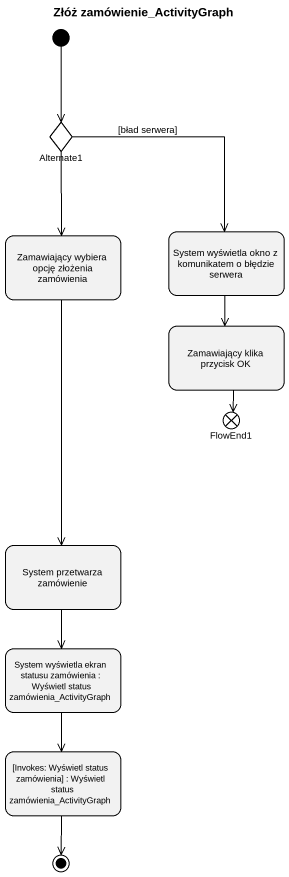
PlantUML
@startuml
title Złóż zamówienie_ActivityGraph
hide empty description
state Alternate1 <<choice>>
state "System wyświetla okno z komunikatem o błędzie serwera" as System_wyświetla_okno_z
state "Zamawiający wybiera opcję złożenia zamówienia" as Zamawiający_wybiera_opcję
state "Zamawiający klika przycisk OK" as Zamawiający_klika_przycisk
state FlowEnd1 <<end>>
state "System przetwarza zamówienie" as System_przetwarza_zamówienie
state "System wyświetla ekran statusu zamówienia : Wyświetl status zamówienia_ActivityGraph" as System_wyświetla_ekran
state "[Invokes: Wyświetl status zamówienia] : Wyświetl status zamówienia_ActivityGraph" as Invokes_Wyświetl_status
[*] --> Alternate1
Alternate1 --> System_wyświetla_okno_z : [bład serwera]
Alternate1 --> Zamawiający_wybiera_opcję
System_wyświetla_okno_z --> Zamawiający_klika_przycisk
Zamawiający_wybiera_opcję --> System_przetwarza_zamówienie
Zamawiający_klika_przycisk --> FlowEnd1
System_przetwarza_zamówienie --> System_wyświetla_ekran
System_wyświetla_ekran --> Invokes_Wyświetl_status
Invokes_Wyświetl_status --> [*]
@enduml
